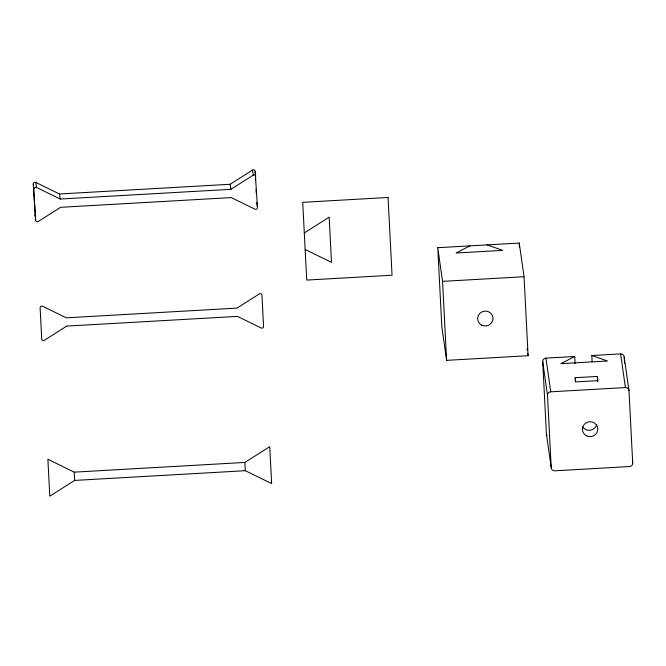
<?xml version="1.0" encoding="UTF-8"?>
<svg xmlns="http://www.w3.org/2000/svg" width="666" height="666" viewBox="0 0 666 666"><rect width="100%" height="100%" fill="white"/><g stroke="black" fill="none" stroke-linecap="round" stroke-linejoin="round"><path stroke-width="1" d="M230.136 184.274L252.514 170.071A1.707 1.657 -8.1 0 1 255.153 171.362L257.467 207.601A1.707 1.657 -8.1 0 1 254.986 209.182L231.285 197.602L60.631 207.309L38.253 221.512A1.707 1.657 -8.1 0 1 35.623 220.23L33.3 183.983A1.707 1.657 -8.1 0 1 35.789 182.401L59.49 193.989L230.136 184.274L230.861 189.327L60.206 199.034L36.505 187.454L35.789 182.401M230.861 189.327L253.238 175.125A1.707 1.657 -8.1 0 1 255.869 176.415M304.304 232.934L329.162 217.149L331.485 262.346L305.153 249.475M74.65 480.419L49.783 496.195L47.894 459.274L74.226 472.144L244.88 462.437L269.738 446.653L271.636 483.574L245.304 470.704L74.65 480.419L74.226 472.144M469.971 245.862L456.093 253.013L502.713 250.358L487.037 244.888M575.116 363.711L574.75 356.501L560.864 363.661L607.492 361.005L591.808 355.527L592.132 361.713M437.762 247.694L519.247 243.057L524.042 276.731L528.096 355.719L446.611 360.356L441.816 326.681L437.762 247.694L442.557 281.368L446.611 360.356M442.557 281.368L524.042 276.731M591.808 355.527L620.612 353.896A3.422 3.313 -8.1 0 1 624.192 357.009L628.987 390.684L632.7 463.053A3.422 3.313 -8.1 0 1 629.453 466.558L554.795 470.804A3.422 3.313 -8.1 0 1 551.215 467.69L546.42 434.016L542.707 361.646A3.422 3.313 -8.1 0 1 545.945 358.142L574.75 356.501M575.183 377.697L597.369 376.432L597.968 380.644L575.782 381.901L575.183 377.697L575.391 381.801M551.215 467.69L547.502 395.321A3.422 3.313 -8.1 0 1 550.74 391.816L625.399 387.57A3.422 3.313 -8.1 0 1 628.987 390.684M620.612 353.896L625.399 387.57M632.409 461.014L632.7 463.053M545.945 358.142L550.74 391.816M542.707 361.646L547.502 395.321M527.081 348.576L527.372 350.616M527.805 353.679L528.096 355.719M252.514 170.071L253.238 175.125M256.751 202.556L257.326 206.593M59.49 193.989L60.206 199.034M33.3 183.983L35.623 220.23M624.192 357.009L624.508 363.211M597.369 376.432L597.627 381.56M519.247 243.057L519.455 247.161M255.153 171.362L255.253 173.368M255.411 176.39L255.611 180.419M256.077 189.469L256.285 193.498M244.88 462.437L245.304 470.704M596.719 424.375A7.692 7.451 -8.1 0 1 582.742 426.973M546.961 435.647A3.422 3.313 -8.1 0 1 546.42 434.016M35.465 216.317A1.707 1.657 -8.1 0 1 34.898 215.176M34.016 189.036A1.707 1.657 -8.1 0 1 36.505 187.454M66.725 326.099L44.356 340.301A1.707 1.657 -8.1 0 1 41.717 339.019L40.118 307.825A1.707 1.657 -8.1 0 1 42.607 306.243L66.3 317.824L236.954 308.117L259.332 293.914A1.707 1.657 -8.1 0 1 261.963 295.205L263.57 326.39A1.707 1.657 -8.1 0 1 261.08 327.972L237.379 316.392L66.725 326.099M388.053 197.477L302.73 202.331L306.718 280.078L392.049 275.225L388.053 197.477M586.588 435.855A7.692 7.451 -8.1 0 0 597.777 428.746A7.692 7.451 -8.1 0 0 585.93 422.96A7.692 7.451 -8.1 0 0 586.588 435.855M481.818 325.208A7.692 7.451 -8.1 0 0 493.007 318.107A7.692 7.451 -8.1 0 0 481.152 312.312A7.692 7.451 -8.1 0 0 481.818 325.208"/></g></svg>
